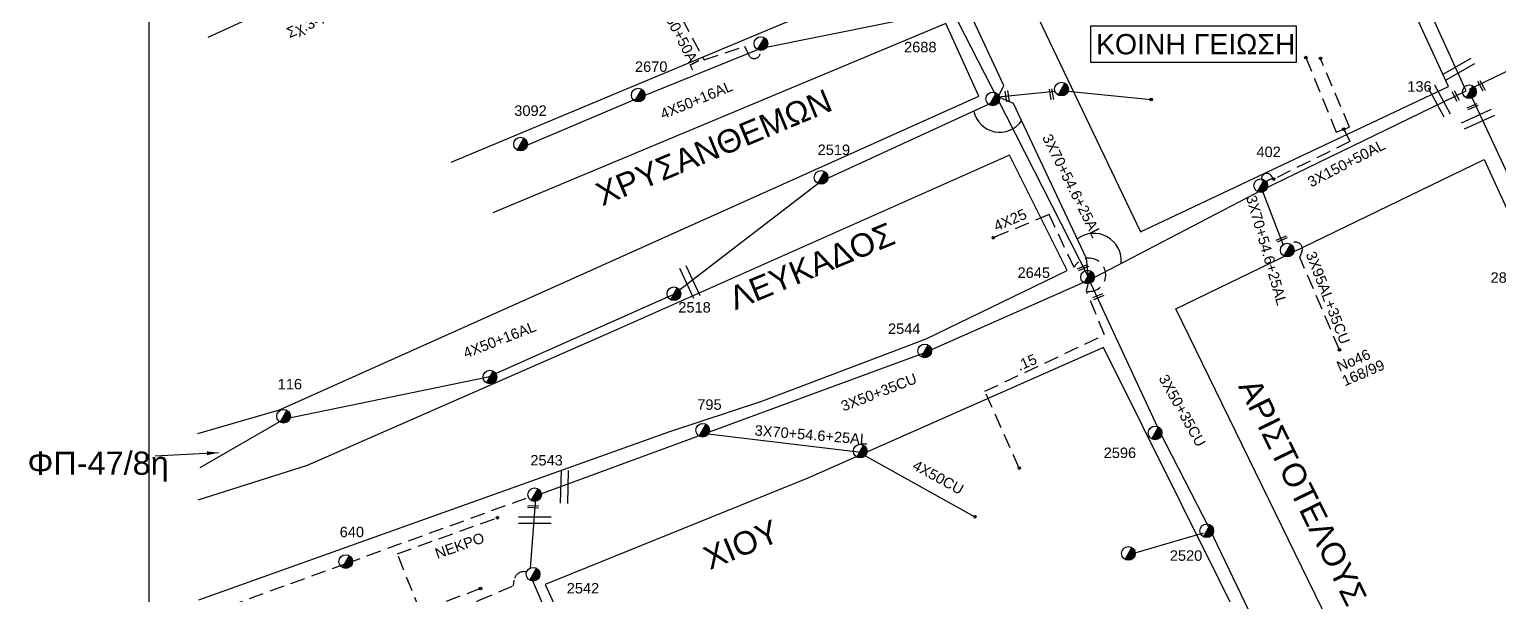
# Model space of a CAD drawing. Header units: millimetres. Extents: x 839 to 3144, y 747 to 1790.
# Drawn here: x 855.1 to 1108.3, y 1485.8 to 1583.3 of the extents above; entities that cross this region are included whole.
import ezdxf
from ezdxf.enums import TextEntityAlignment as Align

# ---------------------------------------------------------------- set-up
doc = ezdxf.new("R2010")
doc.units = ezdxf.units.MM
doc.linetypes.add('DASHED', pattern=[19.05, 12.7, -6.35])
for name, color, linetype in [('Γέφυρες Εναερίου Δικτύου', 7, 'DASHED'), ('Γυμνά εναέρια ΧΤ (3Φ)   3x50+35CU', 7, 'Continuous'), ('Γυμνά εναέρια ΧΤ (3Φ)   4x50CU', 7, 'Continuous'), ('Γυμνά εναέρια ΧΤ και ΦΟΠ (3Φ)   4x50+16AL', 7, 'Continuous'), ('Επιγραφές - Σχήματα', 7, 'Continuous'), ('Καλώδια ΧΤ   3x150+50AL', 7, 'DASHED'), ('Καλώδια ΧΤ   3x150+70AL', 7, 'DASHED'), ('Καλώδια ΧΤ   3x150AL+50CU', 7, 'DASHED'), ('Καλώδια ΧΤ   3x95+35CU', 7, 'DASHED'), ('Μηχανική τομή', 7, 'Continuous'), ('Στύλος ΦΜ', 7, 'Continuous'), ('Στύλος ΦΜ @ 1', 7, 'Continuous'), ('Συνδέσεις', 7, 'Continuous'), ('Συνεστραμμένα ΧΤ   3x70+54.6+25AL', 7, 'SYN_LINE'), ('Τομή', 7, 'Continuous'), ('Υπόβαθρο ΔΕΗ', 7, 'Continuous'), ('Υπόγεια Καλώδια Δικτύου ΧΤ   .15', 7, 'DASHED')]:
    doc.layers.add(name, color=color, linetype=linetype)
doc.styles.get("Standard").update_dxf_attribs({"font": 'ARIAL.TTF'})
doc.linetypes.add('SYN_LINE', pattern='A,0.5,-0.0001,["/\\/\\/\\/",Standard,S=0.1,R=0,X=0,Y=-0.05],-0.25', length=0.7501)
doc.dimstyles.new('ISO-25', dxfattribs={"dimtxt": 2.5, "dimasz": 2.5, "dimexe": 1.25, "dimexo": 0.625, "dimtad": 1, "dimtxsty": 'Standard', "dimcen": 2.5, "dimadec": 0, "dimazin": 0, "dimtfac": 1, "dimtmove": 0, "dimatfit": 3, "dimfxl": 1, "dimarcsym": 0})

# ---------------------------------------------------------------- blocks, each defined once
blk = doc.blocks.new('ΥΠΑΡΧΩΝ ΤΣΙΜΕΝΤΕΝΙΟΣ ΣΤΥΛΟΣ')
at = {"layer": 'Στύλος ΦΜ'}
blk.add_hatch(color=7, dxfattribs=at).paths.add_polyline_path([(-1.29, -2.28, 0.574793), (2.62, 0, 0.268822), (1.3, 2.27)])
at = {"layer": 'Στύλος ΦΜ', "color": 7}
blk.add_line((-1.29, -2.28), (1.3, 2.27), dxfattribs=at)
blk.add_circle((0, 0), 2.62, dxfattribs=at)
at = {"layer": 'Στύλος ΦΜ', "flags": 4}
for tag, p in [('ΑΡΙΘΜΟΣ', (-4.68, 8.05)), ('ΤΥΠΟΣ', (-4.91, 3.03))]:
    blk.add_attdef(tag, p, '', height=4, dxfattribs=at)
blk = doc.blocks.new('ΤΟΜΗ')
at = {"layer": 'Τομή', "ltscale": 40}
for p, q in [((-5.68, 0), (5.68, 0)), ((5.68, -2.33), (-5.68, -2.33))]:
    blk.add_line(p, q, dxfattribs=at)
blk = doc.blocks.new('ΜΗΧΑΝΙΚΗ ΤΟΜΗ')
at = {"layer": 'Μηχανική τομή', "ltscale": 40}
for p, q in [((-1.89, 0.78), (1.89, 0.78)), ((1.89, 0), (-1.89, 0))]:
    blk.add_line(p, q, dxfattribs=at)
blk = doc.blocks.new('A$C3F94617C')
at = {"layer": 'Μηχανική τομή', "xscale": 0.5, "yscale": 0.5, "zscale": 0.5}
blk.add_blockref('ΜΗΧΑΝΙΚΗ ΤΟΜΗ', (0.95, 0), dxfattribs=at)
blk = doc.blocks.new('_ΣΥΝΔΕΣΗ')
at = {"layer": 'Συνδέσεις', "linetype": 'SYN_LINE', "ltscale": 40}
blk.add_hatch(color=256, dxfattribs=at).paths.add_polyline_path([(0.5, -0.01, 1), (-0.5, -0.01, 1)])
at = {"layer": 'Συνδέσεις'}
blk.add_circle((0, -0.01), 0.5, dxfattribs=at)

msp = doc.modelspace()

# ---------------------------------------------------------------- linework, layer by layer
at = {"layer": 'Γέφυρες Εναερίου Δικτύου', "color": 5, "linetype": 'Continuous', "ltscale": 0.2}
for points in [[(1022.11, 1571.64), (1031.88, 1572.61)], [(966.17, 1537.62), (991.45, 1557.06), (1021.06, 1570.65)]]:
    msp.add_lwpolyline(points, dxfattribs=at)
at = {"layer": 'Γέφυρες Εναερίου Δικτύου', "color": 5, "linetype": 'SYN_LINE', "ltscale": 15}
msp.add_lwpolyline([(1032.86, 1572.71), (1032.93, 1572.71), (1048.48, 1571.19)], dxfattribs=at)
at = {"layer": 'Γέφυρες Εναερίου Δικτύου', "color": 1, "ltscale": 0.2}
msp.add_lwpolyline([(1080.9, 1528.04), (1074.11, 1543.94), (1074.46, 1545.02, 0.774453), (1072.46, 1546.28, 1.758657)], format="xyb", dxfattribs=at)
for points in [[(885.88, 1482.56), (909.73, 1491.21), (941.38, 1502.7)], [(932.88, 1486.89), (922.49, 1482.96), (918.55, 1492.87), (935.79, 1499.08)]]:
    msp.add_lwpolyline(points, dxfattribs=at)
at = {"layer": 'Γέφυρες Εναερίου Δικτύου', "color": 30, "linetype": 'Continuous', "ltscale": 0.2}
msp.add_lwpolyline([(1045.9, 1493.08), (1057.48, 1496.47)], dxfattribs=at)
at = {"layer": 'Γυμνά εναέρια ΧΤ (3Φ)   3x50+35CU', "color": 30, "ltscale": 0.2}
for points in [[(942.21, 1502.8), (971.26, 1513.5), (1009.33, 1527.52), (1037.79, 1540.07)], [(1081.02, 1451.3), (1073.18, 1467.54), (1065.28, 1483.08), (1058.59, 1497.1), (1049.98, 1513.92), (1037.79, 1540.07)]]:
    msp.add_lwpolyline(points, dxfattribs=at)
at = {"layer": 'Γυμνά εναέρια ΧΤ (3Φ)   4x50CU', "color": 30, "linetype": 'SYN_LINE', "ltscale": 20}
msp.add_lwpolyline([(997.98, 1510.47), (1018.09, 1499.26)], dxfattribs=at)
at = {"layer": 'Γυμνά εναέρια ΧΤ και ΦΟΠ (3Φ)   4x50+16AL', "color": 151, "ltscale": 0.2}
msp.add_lwpolyline([(1102.73, 1572.7), (1094.59, 1590.63), (1081.89, 1618.45), (1070.64, 1643.69), (1065.46, 1675.83)], dxfattribs=at)
at = {"layer": 'Γυμνά εναέρια ΧΤ και ΦΟΠ (3Φ)   4x50+16AL', "color": 27, "ltscale": 0.2}
msp.add_lwpolyline([(1103.31, 1572.99), (1137.43, 1589.38), (1179.85, 1610.02), (1195.79, 1606.94)], dxfattribs=at)
at = {"layer": 'Γυμνά εναέρια ΧΤ και ΦΟΠ (3Φ)   4x50+16AL', "color": 1, "ltscale": 0.2}
msp.add_lwpolyline([(940.76, 1563.23), (960.13, 1571.46), (981.22, 1580.06), (1014.13, 1586.67)], dxfattribs=at)
at = {"layer": 'Γυμνά εναέρια ΧΤ και ΦΟΠ (3Φ)   4x50+16AL', "color": 2, "linetype": 'Continuous', "ltscale": 0.2}
msp.add_lwpolyline([(1103.79, 1571.44), (1116.64, 1543.89), (1129.6, 1514.39), (1140.89, 1490.67), (1148.51, 1473.3)], dxfattribs=at)
at = {"layer": 'Γυμνά εναέρια ΧΤ και ΦΟΠ (3Φ)   4x50+16AL', "color": 2, "ltscale": 0.2}
msp.add_lwpolyline([(884.54, 1507.75), (899.07, 1516.15), (934.2, 1523.39), (966.17, 1537.62)], dxfattribs=at)
at = {"layer": 'Επιγραφές - Σχήματα'}
msp.add_lwpolyline([(875.79, 1777.39), (2904.25, 1777.39), (2904.25, 763.69), (875.79, 763.69)], close=True, dxfattribs=at)
at = {"layer": 'Επιγραφές - Σχήματα', "color": 190}
msp.add_lwpolyline([(1038.01, 1577.64), (1073.52, 1577.64), (1073.52, 1583.81), (1038.01, 1583.81)], close=True, dxfattribs=at)
at = {"layer": 'Επιγραφές - Σχήματα', "ltscale": 0.2}
for centre, radius, start, end in [((1022.38, 1570.11), 4.57, 191.5087, 325.3422), ((1038.58, 1543.39), 4.72, 354.1275, 127.1823)]:
    msp.add_arc(centre, radius, start, end, dxfattribs=at)
at = {"layer": 'Καλώδια ΧΤ   3x150+50AL', "color": 1, "ltscale": 0.2}
for points in [[(965.73, 1588.49), (971.44, 1578), (978.37, 1580.37), (979.11, 1578.83, 0.995609), (981, 1579.73, -1.573227)], [(1075.11, 1578.41), (1080.35, 1565.58), (1081.67, 1566.07), (1082.69, 1563.93), (1069.58, 1557.47), (1069.07, 1558.12, 0.952304), (1067.64, 1557.09, 0.546172)]]:
    msp.add_lwpolyline(points, format="xyb", dxfattribs=at)
msp.add_lwpolyline([(1081.67, 1566.07), (1082.65, 1566.44), (1077.63, 1578.28)], dxfattribs=at)
at = {"layer": 'Καλώδια ΧΤ   3x150+50AL', "color": 1, "linetype": 'Continuous', "ltscale": 0.2}
msp.add_lwpolyline([(1038.55, 1540.44), (1067.62, 1555.6), (1102.73, 1572.7)], dxfattribs=at)
at = {"layer": 'Καλώδια ΧΤ   3x150+50AL', "color": 1, "ltscale": 0.2}
msp.add_arc((1069.44, 1555.97), 1.5, 84.5657, 137.1746, dxfattribs=at)
at = {"layer": 'Καλώδια ΧΤ   3x150+70AL', "color": 27, "ltscale": 0.2}
msp.add_lwpolyline([(914.99, 1466.75), (910.75, 1476.68), (932.55, 1484.79), (938.56, 1487.36), (938.69, 1488.34, -0.45977), (940.82, 1489.72, -0.45977)], format="xyb", dxfattribs=at)
at = {"layer": 'Καλώδια ΧΤ   3x150AL+50CU', "color": 5, "ltscale": 0.2}
msp.add_lwpolyline([(1025.74, 1507.65), (1019.78, 1520.88), (1040.4, 1530.61), (1037.33, 1538.12), (1037.79, 1540.07)], dxfattribs=at)
at = {"layer": 'Συνεστραμμένα ΧΤ   3x70+54.6+25AL', "color": 1, "ltscale": 20}
msp.add_lwpolyline([(1005.27, 1605.62), (1014.13, 1586.67), (1021.92, 1571.43), (1037.64, 1540.51)], dxfattribs=at)
at = {"layer": 'Συνεστραμμένα ΧΤ   3x70+54.6+25AL', "color": 5, "ltscale": 15}
msp.add_lwpolyline([(1022.2, 1571.84), (1023.06, 1573.62), (1016.92, 1586.76), (1014.79, 1586.93)], dxfattribs=at)
at = {"layer": 'Συνεστραμμένα ΧΤ   3x70+54.6+25AL', "color": 5, "ltscale": 20}
msp.add_lwpolyline([(1037.64, 1540.51), (1037.31, 1543.79), (1024.73, 1570.5), (1022.11, 1571.64)], dxfattribs=at)
at = {"layer": 'Συνεστραμμένα ΧΤ   3x70+54.6+25AL', "color": 1, "linetype": 'SYN_LINE', "ltscale": 10}
msp.add_lwpolyline([(1071.22, 1546.19), (1067.62, 1555.6)], dxfattribs=at)
at = {"layer": 'Συνεστραμμένα ΧΤ   3x70+54.6+25AL', "color": 30, "ltscale": 20}
msp.add_lwpolyline([(971.58, 1513.62), (997.98, 1510.47)], dxfattribs=at)
at = {"layer": 'Συνεστραμμένα ΧΤ   3x70+54.6+25AL', "color": 27, "ltscale": 15}
msp.add_lwpolyline([(942.33, 1502.39), (941.41, 1490.4)], dxfattribs=at)
at = {"layer": 'Συνεστραμμένα ΧΤ   3x70+54.6+25AL', "color": 27, "ltscale": 20}
msp.add_lwpolyline([(941.63, 1488.8), (950.44, 1468.19), (959.68, 1446.58), (967.52, 1428.82)], dxfattribs=at)
at = {"layer": 'Υπόβαθρο ΔΕΗ'}
for points in [[(1046.61, 1548.37), (1099.73, 1573.45), (1056.68, 1666.92), (1004.56, 1636.39)], [(1105.87, 1560.86), (1141.94, 1482.21), (1090.45, 1457.72), (1052.74, 1535.12)], [(970.7, 1429.24), (1027.8, 1455.77), (1066.88, 1474.88), (1040.25, 1528.42), (989.27, 1505.9), (944, 1487.55)]]:
    msp.add_lwpolyline(points, close=True, dxfattribs=at)
for points in [[(927.83, 1560.39), (1008.23, 1594.03), (990.98, 1629.89), (885.89, 1581.89)], [(884.16, 1513.61), (898.21, 1517.67), (947.23, 1539.66), (1018.76, 1571.78), (1013.06, 1584.26), (935.01, 1551.65)], [(884.33, 1484.94), (965.51, 1513.94), (981.38, 1519.18), (1009.71, 1529.95), (1033.99, 1541.72), (1024.07, 1561.61), (955.31, 1531.04), (902.98, 1508.07), (884.16, 1502.14)]]:
    msp.add_lwpolyline(points, dxfattribs=at)
at = {"layer": 'Υπόγεια Καλώδια Δικτύου ΧΤ   .15', "color": 5, "ltscale": 0.2}
msp.add_lwpolyline([(1035.17, 1542.2), (1030.86, 1551.35), (1021.26, 1547.36)], dxfattribs=at)
msp.add_arc((1037.76, 1540.96), 2.87, 261.46, 154.4381, dxfattribs=at)

# ---------------------------------------------------------------- block references
at = {"layer": 'Επιγραφές - Σχήματα', "ltscale": 0.2}
for p, rotation in [((1023.29, 1572.65), 279.2501725426005), ((1030.92, 1572.97), 279.2501725426006), ((1101.54, 1571.04), 117.9019058334461), ((1106.01, 1572.78), 117.9019058334461), ((1104.66, 1570.49), 202.7048486407144), ((1071.78, 1547.67), 202.7048486407141), ((1037.54, 1542.74), 202.7048486407141), ((1040.14, 1537.76), 202.7048486407141), ((942.92, 1501.11), 176.7908737061508)]:
    msp.add_blockref('A$C3F94617C', p, dxfattribs=dict(at, rotation=rotation))
at = {"layer": 'Στύλος ΦΜ @ 1', "ltscale": 40}
ref = msp.add_blockref('ΥΠΑΡΧΩΝ ΤΣΙΜΕΝΤΕΝΙΟΣ ΣΤΥΛΟΣ', (1013.98, 1586.52), dxfattribs=dict(at, xscale=0.4499999999998181, yscale=0.4499999999998181, zscale=0.4499999999998181))
ref.add_attrib('ΤΥΠΟΣ', '2688', (1005.88, 1579.32), dxfattribs={"layer": 'Στύλος ΦΜ', "height": 1.8, "flags": 4})
ref = msp.add_blockref('ΥΠΑΡΧΩΝ ΤΣΙΜΕΝΤΕΝΙΟΣ ΣΤΥΛΟΣ', (981.21, 1580.82), dxfattribs=dict(at, xscale=0.4499999999998181, yscale=0.4499999999998181, zscale=0.4499999999998181))
ref.add_attrib('ΤΥΠΟΣ', '2689', (980.86, 1585.07), dxfattribs={"layer": 'Στύλος ΦΜ', "height": 1.8, "flags": 4})
ref = msp.add_blockref('ΥΠΑΡΧΩΝ ΤΣΙΜΕΝΤΕΝΙΟΣ ΣΤΥΛΟΣ', (960.07, 1571.95), dxfattribs=dict(at, xscale=0.4499999999998181, yscale=0.4499999999998181, zscale=0.4499999999998181))
ref.add_attrib('ΤΥΠΟΣ', '2670', (959.5, 1575.95), dxfattribs={"layer": 'Στύλος ΦΜ', "height": 1.8, "flags": 4})
at = {"layer": 'Στύλος ΦΜ @ 1', "ltscale": 40, "xscale": 0.4499999999998181, "yscale": 0.4499999999998181, "zscale": 0.4499999999998181}
for p in [(1021.17, 1571.28), (1033.01, 1572.97), (1071.92, 1545.23), (934.49, 1523.34), (998.32, 1510.57), (1044.55, 1492.93)]:
    msp.add_blockref('ΥΠΑΡΧΩΝ ΤΣΙΜΕΝΤΕΝΙΟΣ ΣΤΥΛΟΣ', p, dxfattribs=at)
at = {"layer": 'Στύλος ΦΜ @ 1', "ltscale": 40}
ref = msp.add_blockref('ΥΠΑΡΧΩΝ ΤΣΙΜΕΝΤΕΝΙΟΣ ΣΤΥΛΟΣ', (1103.32, 1572.52), dxfattribs=dict(at, xscale=0.4499999999998181, yscale=0.4499999999998181, zscale=0.4499999999998181))
ref.add_attrib('ΤΥΠΟΣ', '136', (1092.61, 1572.53), dxfattribs={"layer": 'Στύλος ΦΜ', "height": 1.8, "flags": 4})
ref = msp.add_blockref('ΥΠΑΡΧΩΝ ΤΣΙΜΕΝΤΕΝΙΟΣ ΣΤΥΛΟΣ', (939.78, 1563.5), dxfattribs=dict(at, xscale=0.4499999999998181, yscale=0.4499999999998181, zscale=0.4499999999998181))
ref.add_attrib('ΤΥΠΟΣ', '3092', (938.7, 1568.36), dxfattribs={"layer": 'Στύλος ΦΜ', "height": 1.8, "flags": 4})
ref = msp.add_blockref('ΥΠΑΡΧΩΝ ΤΣΙΜΕΝΤΕΝΙΟΣ ΣΤΥΛΟΣ', (991.57, 1557.76), dxfattribs=dict(at, xscale=0.4499999999998181, yscale=0.4499999999998181, zscale=0.4499999999998181))
ref.add_attrib('ΤΥΠΟΣ', '2519', (990.98, 1561.62), dxfattribs={"layer": 'Στύλος ΦΜ', "height": 1.8, "flags": 4})
ref = msp.add_blockref('ΥΠΑΡΧΩΝ ΤΣΙΜΕΝΤΕΝΙΟΣ ΣΤΥΛΟΣ', (1067.36, 1556.33), dxfattribs=dict(at, xscale=0.4499999999998181, yscale=0.4499999999998181, zscale=0.4499999999998181))
ref.add_attrib('ΤΥΠΟΣ', '402', (1066.61, 1561.26), dxfattribs={"layer": 'Στύλος ΦΜ', "height": 1.8, "flags": 4})
ref = msp.add_blockref('ΥΠΑΡΧΩΝ ΤΣΙΜΕΝΤΕΝΙΟΣ ΣΤΥΛΟΣ', (1037.5, 1540.58), dxfattribs=dict(at, xscale=0.4499999999998181, yscale=0.4499999999998181, zscale=0.4499999999998181))
ref.add_attrib('ΤΥΠΟΣ', '2645', (1025.44, 1540.43), dxfattribs={"layer": 'Στύλος ΦΜ', "height": 1.8, "flags": 4})
ref = msp.add_blockref('ΥΠΑΡΧΩΝ ΤΣΙΜΕΝΤΕΝΙΟΣ ΣΤΥΛΟΣ', (1115.61, 1543.3), dxfattribs=dict(at, xscale=0.4499999999998181, yscale=0.4499999999998181, zscale=0.4499999999998181))
ref.add_attrib('ΤΥΠΟΣ', '2819', (1106.95, 1539.59), dxfattribs={"layer": 'Στύλος ΦΜ', "height": 1.8, "flags": 4})
ref = msp.add_blockref('ΥΠΑΡΧΩΝ ΤΣΙΜΕΝΤΕΝΙΟΣ ΣΤΥΛΟΣ', (966.2, 1537.7), dxfattribs=dict(at, xscale=0.4499999999998181, yscale=0.4499999999998181, zscale=0.4499999999998181))
ref.add_attrib('ΤΥΠΟΣ', '2518', (966.97, 1534.46), dxfattribs={"layer": 'Στύλος ΦΜ', "height": 1.8, "flags": 4})
ref = msp.add_blockref('ΥΠΑΡΧΩΝ ΤΣΙΜΕΝΤΕΝΙΟΣ ΣΤΥΛΟΣ', (1009.45, 1527.85), dxfattribs=dict(at, xscale=0.4499999999998181, yscale=0.4499999999998181, zscale=0.4499999999998181))
ref.add_attrib('ΤΥΠΟΣ', '2544', (1003.11, 1530.77), dxfattribs={"layer": 'Στύλος ΦΜ', "height": 1.8, "flags": 4})
ref = msp.add_blockref('ΥΠΑΡΧΩΝ ΤΣΙΜΕΝΤΕΝΙΟΣ ΣΤΥΛΟΣ', (898.94, 1516.57), dxfattribs=dict(at, xscale=0.4499999999998181, yscale=0.4499999999998181, zscale=0.4499999999998181))
ref.add_attrib('ΤΥΠΟΣ', '116', (897.93, 1521.21), dxfattribs={"layer": 'Στύλος ΦΜ', "height": 1.8, "flags": 4})
ref = msp.add_blockref('ΥΠΑΡΧΩΝ ΤΣΙΜΕΝΤΕΝΙΟΣ ΣΤΥΛΟΣ', (971.17, 1514.17), dxfattribs=dict(at, xscale=0.4499999999998181, yscale=0.4499999999998181, zscale=0.4499999999998181))
ref.add_attrib('ΤΥΠΟΣ', '795', (970.24, 1517.69), dxfattribs={"layer": 'Στύλος ΦΜ', "height": 1.8, "flags": 4})
ref = msp.add_blockref('ΥΠΑΡΧΩΝ ΤΣΙΜΕΝΤΕΝΙΟΣ ΣΤΥΛΟΣ', (1049.15, 1513.71), dxfattribs=dict(at, xscale=0.4499999999998181, yscale=0.4499999999998181, zscale=0.4499999999998181))
ref.add_attrib('ΤΥΠΟΣ', '2596', (1040.28, 1509.38), dxfattribs={"layer": 'Στύλος ΦΜ', "height": 1.8, "flags": 4})
ref = msp.add_blockref('ΥΠΑΡΧΩΝ ΤΣΙΜΕΝΤΕΝΙΟΣ ΣΤΥΛΟΣ', (942.21, 1503.06), dxfattribs=dict(at, xscale=0.4499999999998181, yscale=0.4499999999998181, zscale=0.4499999999998181))
ref.add_attrib('ΤΥΠΟΣ', '2543', (941.47, 1508.09), dxfattribs={"layer": 'Στύλος ΦΜ', "height": 1.8, "flags": 4})
ref = msp.add_blockref('ΥΠΑΡΧΩΝ ΤΣΙΜΕΝΤΕΝΙΟΣ ΣΤΥΛΟΣ', (909.66, 1491.52), dxfattribs=dict(at, xscale=0.4499999999998181, yscale=0.4499999999998181, zscale=0.4499999999998181))
ref.add_attrib('ΤΥΠΟΣ', '640', (908.61, 1495.73), dxfattribs={"layer": 'Στύλος ΦΜ', "height": 1.8, "flags": 4})
ref = msp.add_blockref('ΥΠΑΡΧΩΝ ΤΣΙΜΕΝΤΕΝΙΟΣ ΣΤΥΛΟΣ', (1058.05, 1496.83), dxfattribs=dict(at, xscale=0.4499999999998181, yscale=0.4499999999998181, zscale=0.4499999999998181))
ref.add_attrib('ΤΥΠΟΣ', '2520', (1051.68, 1491.66), dxfattribs={"layer": 'Στύλος ΦΜ', "height": 1.8, "flags": 4})
ref = msp.add_blockref('ΥΠΑΡΧΩΝ ΤΣΙΜΕΝΤΕΝΙΟΣ ΣΤΥΛΟΣ', (941.94, 1489.35), dxfattribs=dict(at, xscale=0.4499999999998181, yscale=0.4499999999998181, zscale=0.4499999999998181))
ref.add_attrib('ΤΥΠΟΣ', '2542', (947.74, 1486.03), dxfattribs={"layer": 'Στύλος ΦΜ', "height": 1.8, "flags": 4})
at = {"layer": 'Συνδέσεις', "xscale": 0.4500000000000455, "yscale": 0.4500000000000455, "zscale": 0.4500000000000455}
for p in [(1075.12, 1578.41), (1077.63, 1578.28), (1048.48, 1571.19), (1081.67, 1566.07), (1069.58, 1557.47), (1021.26, 1547.36), (1080.9, 1528.04), (1025.74, 1507.65), (935.79, 1499.09), (1018.1, 1499.26), (932.88, 1486.89)]:
    msp.add_blockref('_ΣΥΝΔΕΣΗ', p, dxfattribs=at)
at = {"layer": 'Τομή'}
for p, xscale, yscale, zscale, rotation in [((1101.15, 1576.91), 0.4999999999999639, 0.4999999999999639, 0.4999999999999639, 29.72142172488903), ((1097.59, 1570.66), 0.4999999999998712, 0.4999999999998712, 0.4999999999998712, 118.3919322612117), ((1104.54, 1568.32), 0.5000000000000444, 0.5000000000000444, 0.5000000000000444, 24.37327626935654), ((969.47, 1539.97), 0.4999999999999902, 0.4999999999999902, 0.4999999999999902, 295.2220207689747), ((947.92, 1504.38), 0.5000000000001444, 0.5000000000001444, 0.5000000000001444, 268.5297859221668)]:
    msp.add_blockref('ΤΟΜΗ', p, dxfattribs=dict(at, xscale=xscale, yscale=yscale, zscale=zscale, rotation=rotation))
at = {"layer": 'Τομή', "xscale": 0.5, "yscale": 0.5, "zscale": 0.5}
msp.add_blockref('ΤΟΜΗ', (942.24, 1499.24), dxfattribs=at)

# ---------------------------------------------------------------- texts
at = {"layer": 'Γυμνά εναέρια ΧΤ (3Φ)   3x50+35CU', "linetype": 'SYN_LINE', "ltscale": 20}
for rotation, p in [(21.219, (1001.53, 1520.72)), (299.204, (1053.83, 1517.56))]:
    msp.add_text('3X50+35CU', height=1.8, rotation=rotation, dxfattribs=at).set_placement(p, align=Align.MIDDLE)
at = {"layer": 'Γυμνά εναέρια ΧΤ (3Φ)   4x50CU', "linetype": 'SYN_LINE', "ltscale": 20}
msp.add_text('4X50CU', height=1.8, rotation=331.2832, dxfattribs=at).set_placement((1011.76, 1506.06), align=Align.MIDDLE)
at = {"layer": 'Γυμνά εναέρια ΧΤ και ΦΟΠ (3Φ)   4x50+16AL', "linetype": 'SYN_LINE', "ltscale": 20}
for rotation, p in [(22.514, (970.09, 1571.1)), (21.311, (936.16, 1529.78))]:
    msp.add_text('4X50+16AL', height=1.8, rotation=rotation, dxfattribs=at).set_placement(p, align=Align.MIDDLE)
at = {"layer": 'Επιγραφές - Σχήματα', "ltscale": 0.2, "attachment_point": 1}
for s, insert, char_height, width, rotation in [('Σχ.3-77183', (899.26, 1583.41), 1.8, 9.756, 23.2667), ('ΧΡΥΣΑΝΘΕΜΩΝ', (952.3, 1556.46), 4, 19.6719, 22.5981), ('4Χ25', (1021.1, 1550.09), 1.8, 9.756, 23.2667), ('ΛΕΥΚΑΔΟΣ', (975.26, 1538.53), 4, 19.6719, 22.5981), ('Νο46', (1080.22, 1525.87), 1.8, 9.756, 23.2456), ('168/99', (1081.12, 1523.38), 1.8, 9.756, 23.2456), ('ΑΡΙΣΤΟΤΕΛΟΥΣ', (1066.98, 1523.52), 4, 19.6719, 296.2325), ('ΧΙΟΥ', (970.85, 1493.74), 4, 19.6719, 22.5981), ('ΝΕΚΡΟ', (924.84, 1493.67), 1.8, 9.756, 19.3681)]:
    msp.add_mtext(s, dxfattribs=dict(at, insert=insert, char_height=char_height, width=width, rotation=rotation))
at = {"layer": 'Επιγραφές - Σχήματα', "color": 190, "insert": (1038.96, 1582.47), "char_height": 3.5, "width": 35.1311, "attachment_point": 1}
msp.add_mtext('KOINH ΓΕΙΩΣΗ', dxfattribs=at)
at = {"layer": 'Επιγραφές - Σχήματα', "ltscale": 0.2, "insert": (854.81, 1510.49), "char_height": 4, "width": 19.6719, "attachment_point": 1}
msp.add_mtext('ΦΠ-47/8η', dxfattribs=at)
at = {"layer": 'Καλώδια ΧΤ   3x150+50AL', "linetype": 'SYN_LINE', "ltscale": 20}
for rotation, p in [(297.5343, (966.84, 1583.01)), (27.442, (1082.1, 1560.18))]:
    msp.add_text('3X150+50AL', height=1.8, rotation=rotation, dxfattribs=at).set_placement(p, align=Align.MIDDLE)
at = {"layer": 'Καλώδια ΧΤ   3x95+35CU', "linetype": 'Continuous', "ltscale": 0.2, "insert": (1076.76, 1545.2), "char_height": 1.8, "width": 13.3963, "attachment_point": 1, "rotation": 291.0109}
msp.add_mtext('3Χ95AL+35CU', dxfattribs=at)
at = {"layer": 'Συνεστραμμένα ΧΤ   3x70+54.6+25AL', "linetype": 'SYN_LINE', "ltscale": 20}
for rotation, p in [(296.5868, (1034.81, 1556.3)), (286.0189, (1068.36, 1545.21)), (355.28, (989.9, 1513.37))]:
    msp.add_text('3X70+54.6+25AL', height=1.8, rotation=rotation, dxfattribs=at).set_placement(p, align=Align.MIDDLE)
at = {"layer": 'Υπόγεια Καλώδια Δικτύου ΧΤ   .15', "ltscale": 0.2, "insert": (1025.04, 1526.02), "char_height": 1.8, "width": 9.756, "attachment_point": 1, "rotation": 23.2667}
msp.add_mtext('.15', dxfattribs=at)

# ---------------------------------------------------------------- leaders
at = {"layer": 'Επιγραφές - Σχήματα', "ltscale": 40}
msp.add_leader([(887.74, 1510.3), (876.83, 1509.71)], dimstyle='ISO-25', override={"dimasz": 2, "dimtad": 0}, dxfattribs=at)

doc.saveas('drawing.dxf')
